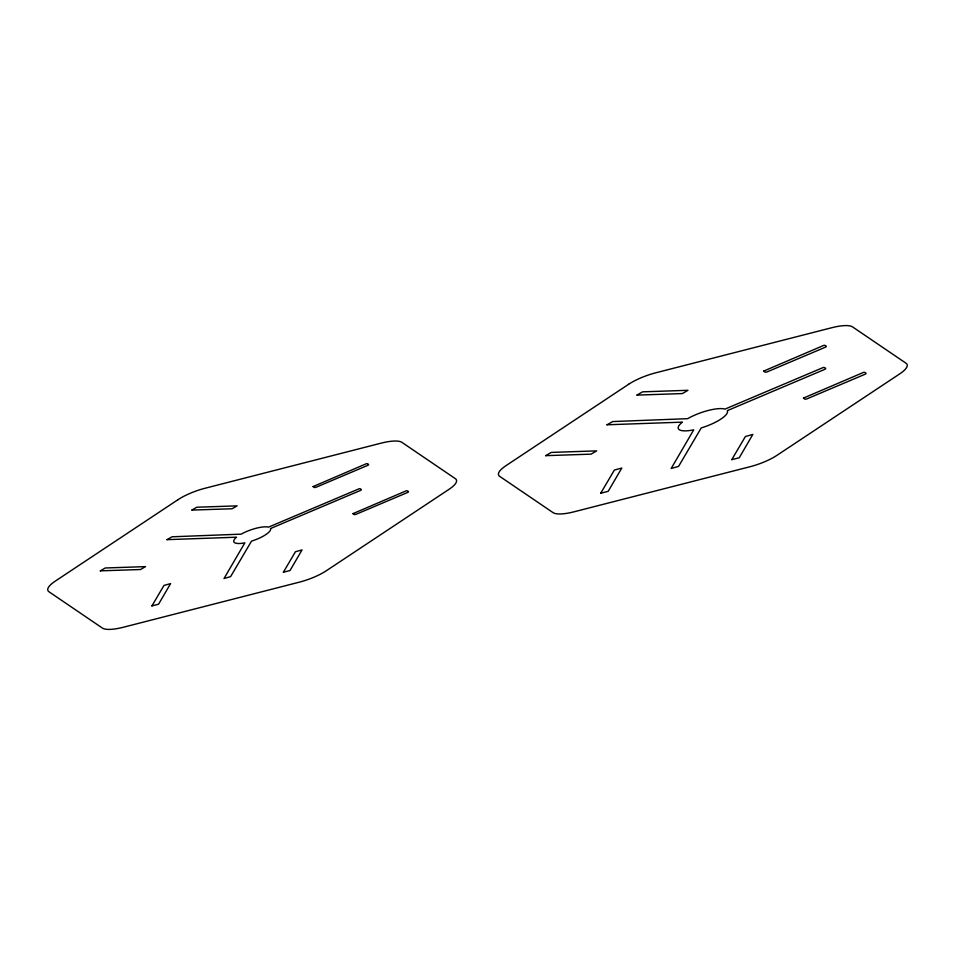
<?xml version="1.0" encoding="UTF-8"?>
<svg xmlns="http://www.w3.org/2000/svg" width="955" height="955" viewBox="0 0 955 955"><rect width="100%" height="100%" fill="white"/><g stroke="black" fill="none" stroke-linecap="round" stroke-linejoin="round"><path stroke-width="1.43" d="M100.335 570.839L140.516 569.526L145.53 566.625L105.253 567.986L100.335 570.839M151.929 605.912L158.554 604.217L170.599 583.624L163.985 585.415L151.929 605.912M166.994 539.659L236.542 537.211A19.542 5.455 -19.7 0 0 244.838 542.858L224.019 578.515L230.609 576.629L251.499 541.151A19.542 5.455 -19.7 0 0 270.563 528.509L360.513 490.416C362.96 489.724 359.617 487.921 358.495 489.044L268.534 527.136A19.542 5.455 -19.7 0 0 241.185 534.143L172.079 536.794L166.994 539.659M191.919 510.077L232.101 508.764L237.115 505.864L196.837 507.224L191.943 509.994M283.384 572.236L290.01 570.541L302.043 549.925L295.441 551.739L283.396 572.2M313.109 486.561L314.47 487.563L316.021 487.265L367.747 465.36C370.206 464.643 366.839 462.865 365.729 463.987L313.109 486.561M352.98 513.659L354.353 514.649L355.893 514.363L407.618 492.458C410.077 491.765 406.746 489.963 405.6 491.085L352.992 513.623M545.687 455.666L591.085 454.15L596.684 450.879L551.274 452.419L545.687 455.666M607.01 424.784L682.371 422.146A26.072 7.27 -19.7 0 0 693.724 429.857L671.162 468.499L678.587 466.374L701.209 427.947A26.072 7.27 -19.7 0 0 727.28 410.65L824.726 369.382C827.519 368.57 823.747 366.589 822.458 367.842L725.012 409.098A26.072 7.27 -19.7 0 0 687.588 418.684L612.74 421.561L607.01 424.784M600.743 493.222L608.204 491.312L621.812 468.022L614.387 470.051L600.779 493.138M636.985 395.095L682.383 393.579L687.982 390.297L642.572 391.848L636.997 395.06M731.793 459.653L739.254 457.743L752.827 434.43L745.389 436.531L731.817 459.582M763.737 371.101L765.313 372.247L766.913 371.973L825.418 347.19C827.985 346.414 824.296 344.469 823.15 345.65L763.749 371.065M803.489 398.116L805.053 399.262L806.653 398.975L865.17 374.205C867.677 373.477 864.084 371.483 862.998 372.617L803.501 398.068M177.917 499.74L55.318 581.094A30.059 8.38 -19.7 0 0 49.015 591.802L102.388 628.068A30.059 8.38 -19.7 0 0 123.267 627.268L299.237 582.192A30.059 8.38 -19.7 0 0 326.407 570.696L449.005 489.342A30.059 8.38 -19.7 0 0 455.308 478.634L401.936 442.368A30.059 8.38 -19.7 0 0 381.069 443.168L205.086 488.244A30.059 8.38 -19.7 0 0 177.917 499.74M628.593 384.304L505.995 465.658A30.059 8.38 -19.7 0 0 499.692 476.366L553.064 512.632A30.059 8.38 -19.7 0 0 573.931 511.832L749.914 466.756A30.059 8.38 -19.7 0 0 777.084 455.26L899.682 373.906A30.059 8.38 -19.7 0 0 905.985 363.198L852.612 326.932A30.059 8.38 -19.7 0 0 831.733 327.732L655.763 372.808A30.059 8.38 -19.7 0 0 628.593 384.304"/></g></svg>
